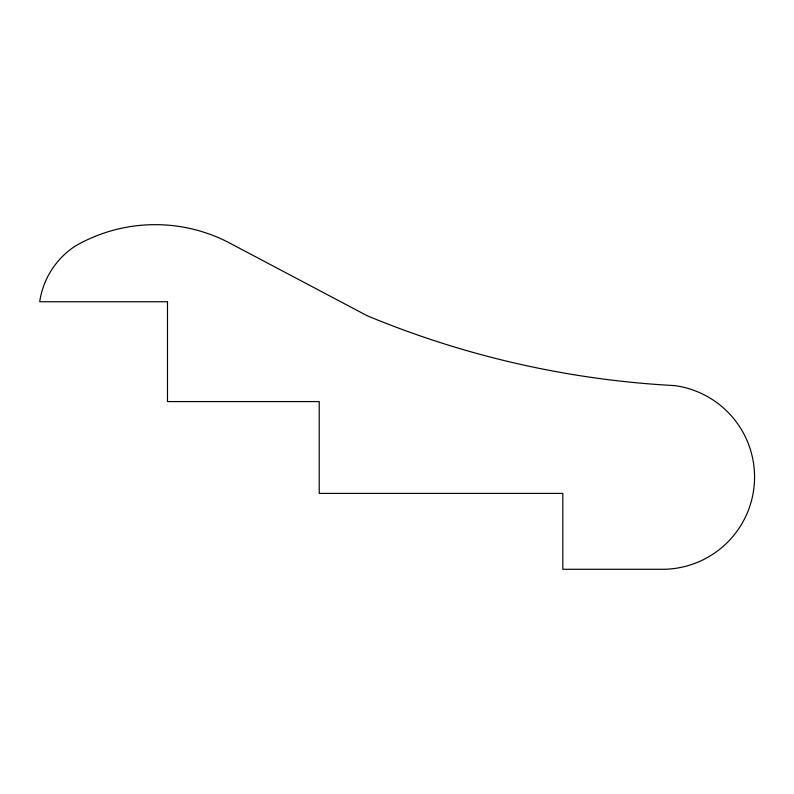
<?xml version="1.0" encoding="UTF-8"?>
<svg xmlns="http://www.w3.org/2000/svg" width="794" height="794" viewBox="0 0 794 794"><rect width="100%" height="100%" fill="white"/><g stroke="black" fill="none" stroke-linecap="round" stroke-linejoin="round"><path stroke-width="1.19" d="M167.484 301.74L39.7 301.74A80.303 80.303 0 0 1 75.638 245.842A160.09 160.09 0 0 1 227.382 241.842L367.146 315.724A930.151 930.151 0 0 0 674.612 385.596A92.263 92.263 0 0 1 754.3 484.042A92.263 92.263 0 0 1 660.638 569.288L562.807 569.288L562.807 493.411L319.218 493.411L319.218 401.575L167.484 401.575L167.484 301.74"/></g></svg>
